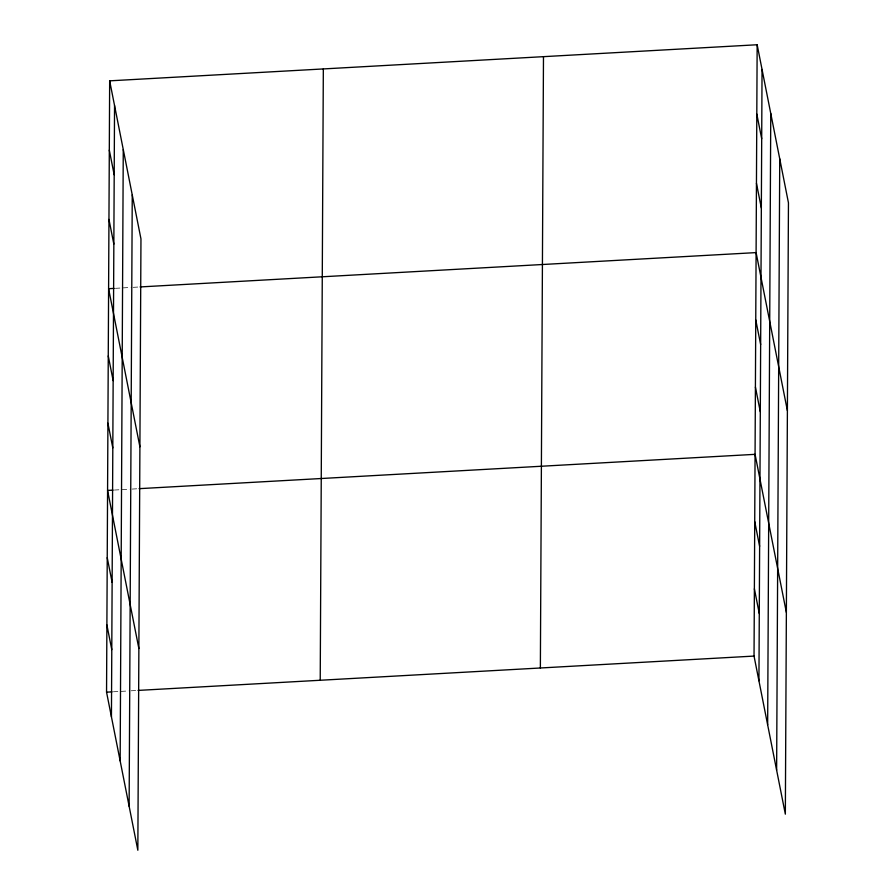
<?xml version="1.0" encoding="UTF-8"?>
<svg xmlns="http://www.w3.org/2000/svg" width="895" height="895" viewBox="0 0 895 895"><rect width="100%" height="100%" fill="white"/><g stroke="black" fill="none" stroke-linecap="round" stroke-linejoin="round"><path stroke-width="0.67" stroke-dasharray="4.47 3.36" d="M115.444 288.313L131.878 287.396M133.254 287.317L138.736 287.015M114.415 490.046L130.86 489.129M132.225 489.062L137.707 488.748M113.396 691.79L129.831 690.873M131.196 690.795L136.678 690.492"/><path stroke-width="1.34" d="M109.66 80.841L140.962 238.92L137.841 850.25L106.55 692.171L109.66 80.841L757.159 44.75L788.45 202.829L785.34 814.159L754.037 656.08L757.159 44.75M111.439 716.873L114.549 105.543M120.154 760.884L123.264 149.554M129.126 806.238L132.247 194.909M320.22 680.256L323.33 68.926M540.367 667.994L543.478 56.665M758.938 680.782L762.048 69.452M767.653 724.793L770.763 113.464M776.625 770.147L779.735 158.818M114.079 288.391L108.597 288.693L139.9 446.773M140.101 286.937L756.096 252.603L787.399 410.682M113.05 490.124L107.568 490.426L138.87 648.506M139.072 488.67L755.067 454.336L786.369 612.426M106.55 692.171L112.02 691.869M138.043 690.414L754.037 656.08M756.801 114.034L761.69 138.736M756.454 183.318L761.343 208.02M755.749 319.851L760.649 344.553M755.414 387.099L760.303 411.801M754.731 521.584L759.62 546.286M754.384 588.832L759.273 613.534M109.302 150.125L114.191 174.827M108.955 219.409L113.844 244.111M108.261 355.942L113.15 380.643M107.915 423.19L112.804 447.892M107.232 557.674L112.121 582.376M106.885 624.923L111.774 649.625"/></g></svg>
